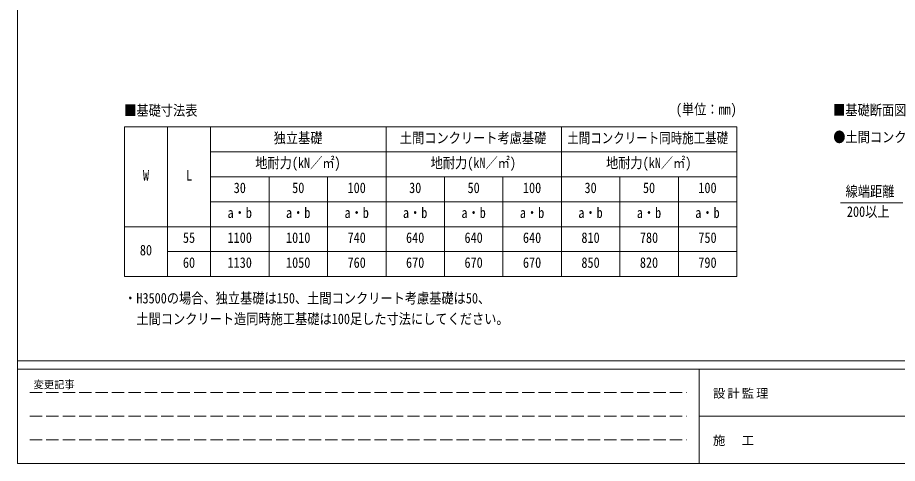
# Model space of a CAD drawing. Units: millimetres at full size, sheet at 1:50; details may follow other scales. Extents: x -14053 to 14053, y -9700 to 9700.
# Drawn here: x -14053 to -3331, y -9700 to -4267 of the extents above; entities that cross this region are included whole.
import ezdxf
from ezdxf.enums import TextEntityAlignment as Align

# ---------------------------------------------------------------- set-up
doc = ezdxf.new("R2010")
doc.units = ezdxf.units.MM
doc.header["$LTSCALE"] = 50
doc.linetypes.add('DASHED3', pattern=[4, 3, -1])
for name, color, linetype, lineweight in [('0-D', 7, 'Continuous', 9), ('0-E', 7, 'Continuous', 9), ('F-0', 7, 'Continuous', 9)]:
    doc.layers.add(name, color=color, linetype=linetype, lineweight=lineweight)
doc.styles.add('ＭＳ ゴシック', font='')
doc.styles.get('ＭＳ ゴシック').set_extended_font_data('MS Gothic')

msp = doc.modelspace()

# ---------------------------------------------------------------- linework, layer by layer
at = {"layer": '0-D'}
for p, q in [((-12750.96, -5599.79), (-5288.46, -5599.79)), ((-12750.96, -5599.79), (-12750.96, -7422.29)), ((-12225.96, -5599.79), (-12225.96, -7422.29)), ((-11700.96, -5599.79), (-11700.96, -7422.29)), ((-9563.46, -5599.79), (-9563.46, -7422.29)), ((-7425.96, -5599.79), (-7425.96, -7422.29)), ((-5288.46, -5599.79), (-5288.46, -7422.29)), ((-11700.96, -5903.54), (-5288.46, -5903.54)), ((-11700.96, -6207.29), (-5288.46, -6207.29)), ((-10988.46, -6207.29), (-10988.46, -7422.29)), ((-10275.96, -6207.29), (-10275.96, -7422.29)), ((-8850.96, -6207.29), (-8850.96, -7422.29)), ((-8138.46, -6207.29), (-8138.46, -7422.29)), ((-6713.46, -6207.29), (-6713.46, -7422.29)), ((-6000.96, -6207.29), (-6000.96, -7422.29)), ((-11700.96, -6511.04), (-5288.46, -6511.04)), ((-12750.96, -6814.79), (-5288.46, -6814.79)), ((-12225.96, -7118.54), (-5288.46, -7118.54)), ((-12750.96, -7422.29), (-5288.46, -7422.29))]:
    msp.add_line(p, q, dxfattribs=at)
at = {"layer": '0-E', "color": 6, "lineweight": 18}
msp.add_line((-3263.9, -6523.38), (-4026.45, -6523.38), dxfattribs=at)
at = {"layer": 'F-0', "color": 5, "lineweight": 5}
for p, q in [((-14053.43, 9700), (-14053.43, -9700)), ((-14053.43, -8450), (13346.57, -8450)), ((-14053.43, -8550), (8901.98, -8550)), ((-5748.03, -8550), (-5748.03, -9700)), ((-5748.03, -9125), (4501.97, -9125)), ((-14053.43, -9700), (13346.57, -9700))]:
    msp.add_line(p, q, dxfattribs=at)
at = {"layer": 'F-0', "color": 4, "linetype": 'DASHED3'}
for p, q in [((-13903.43, -8837.5), (-5898.03, -8837.5)), ((-13903.43, -9125), (-5898.03, -9125)), ((-13903.43, -9412.5), (-5898.03, -9412.5))]:
    msp.add_line(p, q, dxfattribs=at)

# ---------------------------------------------------------------- texts
at = {"layer": '0-D', "style": 'ＭＳ ゴシック'}
for s, width, p in [('■基礎寸法表', 0.85, (-12754.3, -5500.09)), ('(単位：mm)', 0.85, (-6031.91, -5486.46)), ('独立基礎', 0.85, (-10932.21, -5836.04)), ('土間コンクリート考慮基礎', 0.85, (-9394.71, -5836.04)), ('土間コンクリート同時施工基礎', 0.8, (-7354.71, -5836.04)), ('地耐力(kN／㎡)', 0.85, (-11157.21, -6139.79)), ('地耐力(kN／㎡)', 0.85, (-9019.71, -6139.79)), ('地耐力(kN／㎡)', 0.85, (-6882.21, -6139.79)), ('W', 0.85, (-12525.96, -6291.67)), ('L', 0.85, (-12000.96, -6291.67)), ('30', 0.85, (-11419.71, -6443.54)), ('50', 0.85, (-10707.21, -6443.54)), ('100', 0.85, (-10032.21, -6443.54)), ('30', 0.85, (-9282.21, -6443.54)), ('50', 0.85, (-8569.71, -6443.54)), ('100', 0.85, (-7894.71, -6443.54)), ('30', 0.85, (-7144.71, -6443.54)), ('50', 0.85, (-6432.21, -6443.54)), ('100', 0.85, (-5757.21, -6443.54)), ('a・b', 0.85, (-11494.71, -6747.29)), ('a・b', 0.85, (-10782.21, -6747.29)), ('a・b', 0.85, (-10069.71, -6747.29)), ('a・b', 0.85, (-9357.21, -6747.29)), ('a・b', 0.85, (-8644.71, -6747.29)), ('a・b', 0.85, (-7932.21, -6747.29)), ('a・b', 0.85, (-7219.71, -6747.29)), ('a・b', 0.85, (-6507.21, -6747.29)), ('a・b', 0.85, (-5794.71, -6747.29)), ('55', 0.85, (-12038.46, -7051.04)), ('1100', 0.85, (-11494.71, -7051.04)), ('1010', 0.85, (-10782.21, -7051.04)), ('740', 0.85, (-10032.21, -7051.04)), ('640', 0.85, (-9319.71, -7051.04)), ('640', 0.85, (-8607.21, -7051.04)), ('640', 0.85, (-7894.71, -7051.04)), ('810', 0.85, (-7182.21, -7051.04)), ('780', 0.85, (-6469.71, -7051.04)), ('750', 0.85, (-5757.21, -7051.04)), ('80', 0.85, (-12563.46, -7202.92)), ('60', 0.85, (-12038.46, -7354.79)), ('1130', 0.85, (-11494.71, -7354.79)), ('1050', 0.85, (-10782.21, -7354.79)), ('760', 0.85, (-10032.21, -7354.79)), ('670', 0.85, (-9319.71, -7354.79)), ('670', 0.85, (-8607.21, -7354.79)), ('670', 0.85, (-7894.71, -7354.79)), ('850', 0.85, (-7182.21, -7354.79)), ('820', 0.85, (-6469.71, -7354.79)), ('790', 0.85, (-5757.21, -7354.79)), ('・H3500の場合、独立基礎は150、土間コンクリート考慮基礎は50、', 0.85, (-12754.3, -7788.63)), ('\u3000土間コンクリート造同時施工基礎は100足した寸法にしてください。', 0.85, (-12754.3, -8040.77))]:
    msp.add_text(s, height=128.3, dxfattribs=dict(at, width=width)).set_placement(p, align=Align.BOTTOM_LEFT)
at = {"layer": '0-E', "style": 'ＭＳ ゴシック', "width": 0.85}
for s, p in [('■基礎断面図', (-4114.49, -5496.11)), ('●土間コンクリート同時施工基礎の場合', (-4112.85, -5825.3)), ('線端距離', (-3962.85, -6487.41)), ('200以上', (-3946.68, -6733.85))]:
    msp.add_text(s, height=128.3, dxfattribs=at).set_placement(p, align=Align.BOTTOM_LEFT)
at = {"layer": 'F-0', "style": 'ＭＳ ゴシック'}
msp.add_text('変更記事', height=91.64, dxfattribs=at).set_placement((-13858.06, -8812.5), align=Align.BOTTOM_LEFT)
at = {"layer": 'F-0', "char_height": 110, "attachment_point": 7, "style": 'ＭＳ ゴシック'}
for s, insert in [('\\T1.17;設計監理', (-5579.15, -8912.5)), ('\\T1.17;施\u3000工', (-5579.15, -9487.5))]:
    msp.add_mtext(s, dxfattribs=dict(at, insert=insert))

doc.saveas('drawing.dxf')
